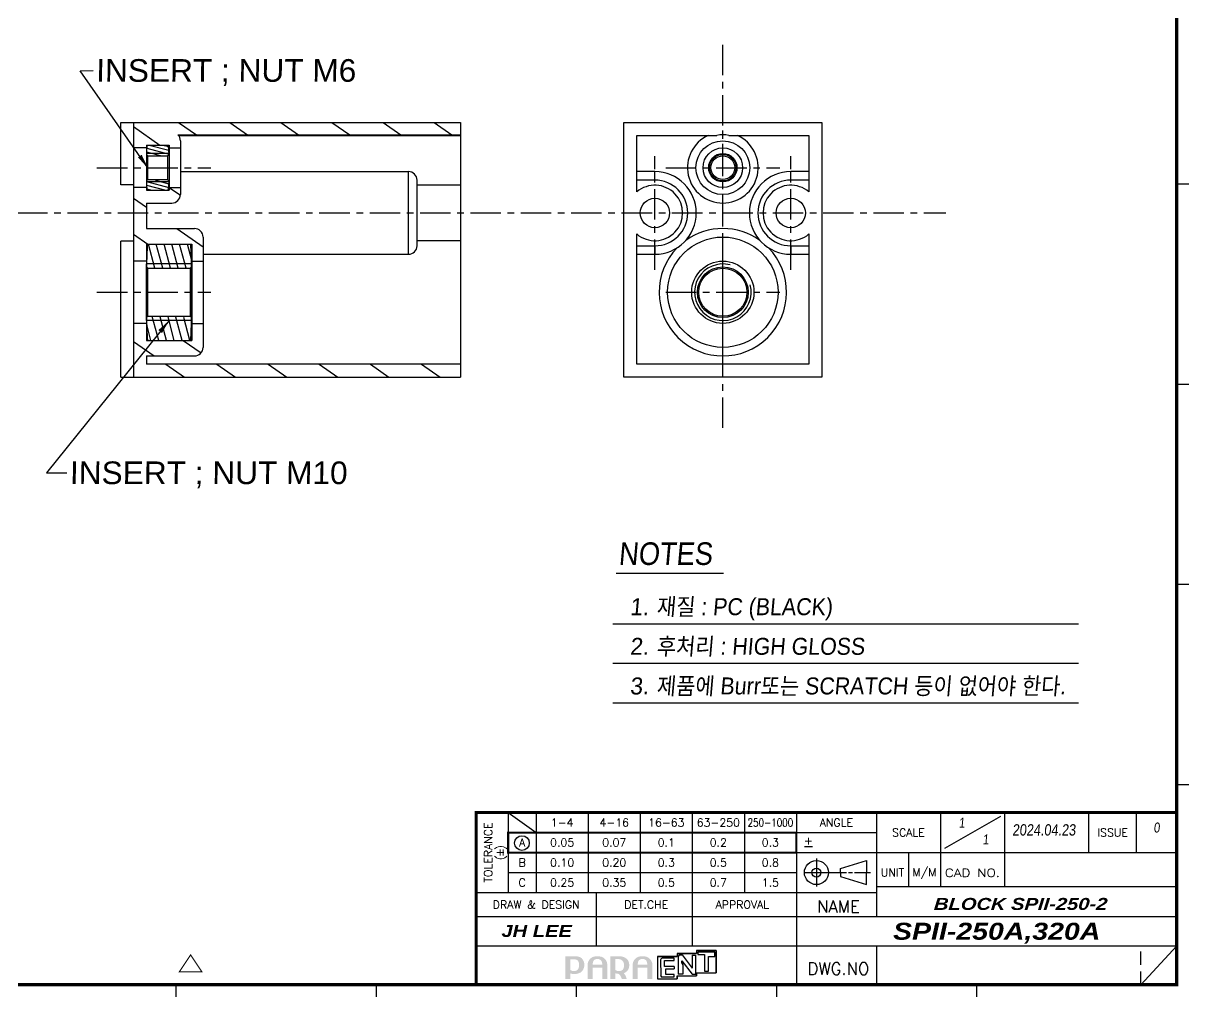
# Model space of a CAD drawing. Extents: x -425 to 6552, y -3049 to 3105.
# Drawn here: x 2412.5 to 2618.3, y -1910.1 to -1738.2 of the extents above; entities that cross this region are included whole.
import ezdxf
from ezdxf.enums import TextEntityAlignment as Align

# ---------------------------------------------------------------- set-up
doc = ezdxf.new("R2010")
doc.units = 0
doc.linetypes.add('CENTER', pattern=[17.8, 10.75, -2.35, 2.35, -2.35])
doc.linetypes.add('HIDDEN', pattern=[3.525, 2.35, -1.175])
doc.layers.get('0').update_dxf_attribs({"linetype": 'CONTINUOUS'})
for name, color, linetype in [('2', 2, 'CONTINUOUS'), ('3', 112, 'CENTER'), ('DIM', 1, 'CONTINUOUS')]:
    doc.layers.add(name, color=color, linetype=linetype)
doc.styles.add('A', font='GOTHIC.TTF')
doc.styles.add('HANGUL1', font='arial.ttf', dxfattribs={"width": 0.8, "oblique": 5, "height": 2.5})
doc.styles.add('N', font='arialbi.ttf', dxfattribs={"width": 0.8, "oblique": 5})
doc.styles.add('OMI-1', font='arial.ttf', dxfattribs={"oblique": 1})
doc.styles.add('SIM', font='simplex')
doc.dimstyles.new('1', dxfattribs={"dimtxt": 4, "dimasz": 2.5, "dimexe": 0.8, "dimexo": 0.3, "dimgap": 0.5, "dimtad": 1, "dimtoh": 1, "dimdec": 1, "dimzin": 0, "dimtxsty": 'OMI-1', "dimcen": 0, "dimclrd": 256, "dimclre": 256, "dimclrt": 256, "dimazin": 3, "dimtfac": 0.8, "dimtdec": 1, "dimtix": 1, "dimtmove": 0, "dimatfit": 3, "dimtolj": 1, "dimtzin": 0})

# ---------------------------------------------------------------- blocks, each defined once
blk = doc.blocks.new('L1')
at = {"const_width": 0.3}
blk.add_lwpolyline([(0, 10), (0, 5), (72, 5), (72, 10), (0, 10)], dxfattribs=at)
blk.add_circle((3.44, 7.38), 1.84)

msp = doc.modelspace()

# ---------------------------------------------------------------- hatches: boundary and pattern name
at = {"linetype": 'CONTINUOUS'}
h = msp.add_hatch(dxfattribs=at)
h.set_pattern_fill('ANSI31', color=2, angle=80, style=0, pattern_type=2)
h.set_pattern_definition([(325, (2434.1974, -1770.7237), (2.9714, 4.2436), [])])
edge = h.paths.add_edge_path()
edge.add_line((2489.7, -1800.72), (2489.7, -1798.42))
edge.add_line((2489.7, -1798.42), (2434.2, -1798.42))
edge.add_line((2434.2, -1796.97), (2434.2, -1798.42))
edge.add_line((2434.2, -1796.97), (2442.7, -1796.97))
edge.add_arc((2442.7, -1795.47), 1.5, 270, 360, ccw=False)
edge.add_line((2444.2, -1791.22), (2444.2, -1795.47))
edge.add_line((2442.2, -1791.22), (2444.2, -1791.22))
edge.add_line((2442.2, -1791.22), (2442.2, -1794.22))
edge.add_line((2434.2, -1794.22), (2442.2, -1794.22))
edge.add_line((2434.2, -1791.22), (2434.2, -1794.22))
edge.add_line((2434.2, -1791.22), (2431.9, -1791.22))
edge.add_line((2431.9, -1800.72), (2431.9, -1791.22))
edge.add_line((2489.7, -1800.72), (2431.9, -1800.72))
edge = h.paths.add_edge_path()
edge.add_line((2489.7, -1757.92), (2489.7, -1755.72))
edge.add_line((2489.7, -1755.72), (2431.9, -1755.72))
edge.add_line((2431.9, -1760.22), (2431.9, -1755.72))
edge.add_line((2434.2, -1760.22), (2431.9, -1760.22))
edge.add_line((2434.2, -1759.72), (2434.2, -1760.22))
edge.add_line((2434.2, -1759.72), (2438.2, -1759.72))
edge.add_line((2438.2, -1759.72), (2438.2, -1760.22))
edge.add_line((2438.2, -1760.22), (2440.2, -1760.22))
edge.add_line((2440.2, -1758.97), (2440.2, -1760.22))
edge.add_arc((2438.7, -1758.97), 1.5, 360, 44.427, ccw=False)
edge.add_line((2439.77, -1757.92), (2489.7, -1757.92))
edge = h.paths.add_edge_path()
edge.add_line((2431.9, -1780.22), (2431.9, -1767.22))
edge.add_line((2434.2, -1780.22), (2431.9, -1780.22))
edge.add_line((2434.2, -1777.22), (2434.2, -1780.22))
edge.add_line((2434.2, -1777.22), (2442.2, -1777.22))
edge.add_line((2442.2, -1777.22), (2442.2, -1780.22))
edge.add_line((2442.2, -1780.22), (2444.2, -1780.22))
edge.add_line((2444.2, -1775.97), (2444.2, -1780.22))
edge.add_arc((2442.7, -1775.97), 1.5, 360, 90, ccw=False)
edge.add_line((2434.2, -1774.47), (2442.7, -1774.47))
edge.add_line((2434.2, -1769.97), (2434.2, -1774.47))
edge.add_line((2434.2, -1769.97), (2438.7, -1769.97))
edge.add_arc((2438.7, -1768.47), 1.5, 270, 0, ccw=False)
edge.add_line((2440.2, -1767.22), (2440.2, -1768.47))
edge.add_line((2438.2, -1767.22), (2440.2, -1767.22))
edge.add_line((2438.2, -1767.22), (2438.2, -1767.72))
edge.add_line((2434.2, -1767.72), (2438.2, -1767.72))
edge.add_line((2434.2, -1767.22), (2434.2, -1767.72))
edge.add_line((2434.2, -1767.22), (2431.9, -1767.22))
h = msp.add_hatch(dxfattribs=at)
h.set_pattern_fill('ANSI31', color=2, angle=240, style=0, pattern_type=2)
h.set_pattern_definition([(165, (2434.1974, -1770.7237), (-0.163716, -0.610997), [])])
edge = h.paths.add_edge_path()
edge.add_line((2434.2, -1761.22), (2434.2, -1761.37))
edge.add_line((2434.45, -1761.62), (2434.2, -1761.37))
edge.add_line((2434.45, -1761.62), (2437.95, -1761.62))
edge.add_line((2437.95, -1761.62), (2438.2, -1761.37))
edge.add_line((2438.2, -1761.22), (2438.2, -1761.37))
edge.add_arc((2429.09, -1761.22), 9.1, 0, 9.4838, ccw=False)
edge.add_line((2434.32, -1759.72), (2438.07, -1759.72))
edge.add_arc((2443.3, -1761.22), 9.1, 170.5162, 180, ccw=False)
edge = h.paths.add_edge_path()
edge.add_line((2434.2, -1766.07), (2434.2, -1766.22))
edge.add_arc((2443.3, -1766.22), 9.1, 180, 189.4838, ccw=False)
edge.add_line((2434.32, -1767.72), (2438.07, -1767.72))
edge.add_arc((2429.09, -1766.22), 9.1, 350.5162, 360, ccw=False)
edge.add_line((2438.2, -1766.07), (2438.2, -1766.22))
edge.add_line((2437.95, -1765.82), (2438.2, -1766.07))
edge.add_line((2434.45, -1765.82), (2437.95, -1765.82))
edge.add_line((2434.45, -1765.82), (2434.2, -1766.07))
h = msp.add_hatch(dxfattribs=at)
h.set_pattern_fill('ANSI31', color=2, angle=120, style=0, pattern_type=2)
h.set_pattern_definition([(285, (2434.1974, -1770.7237), (1.282394, 0.343616), [])])
edge = h.paths.add_edge_path()
edge.add_line((2434.37, -1777.22), (2442.03, -1777.22))
edge.add_arc((2541.34, -1783.22), 107.14, 176.7897, 178.9402, ccw=False)
edge.add_line((2434.45, -1781.47), (2434.22, -1781.24))
edge.add_line((2434.45, -1781.47), (2441.95, -1781.47))
edge.add_line((2441.95, -1781.47), (2442.18, -1781.24))
edge.add_arc((2335.06, -1783.22), 107.14, 1.0598, 3.2103, ccw=False)
edge = h.paths.add_edge_path()
edge.add_line((2434.37, -1794.22), (2442.03, -1794.22))
edge.add_arc((2335.06, -1788.22), 107.14, 356.7897, 358.9402, ccw=False)
edge.add_line((2441.95, -1789.97), (2442.18, -1790.21))
edge.add_line((2434.45, -1789.97), (2441.95, -1789.97))
edge.add_line((2434.45, -1789.97), (2434.22, -1790.21))
edge.add_arc((2541.34, -1788.22), 107.14, 181.0598, 183.2103, ccw=False)
h = msp.add_hatch(color=256)
edge = h.paths.add_edge_path()
edge.add_spline(control_points=[(2510.42, -1905.33), (2510.27, -1905.5), (2510.05, -1905.61), (2509.71, -1905.61), (2509.63, -1905.61), (2509.52, -1905.6), (2509.37, -1905.57), (2509.22, -1905.54), (2509.15, -1905.46), (2509.11, -1905.43), (2509.11, -1905.37), (2509.11, -1903.64), (2509.11, -1903.54), (2509.21, -1903.54), (2509.75, -1903.54), (2509.75, -1903.54), (2510.06, -1903.54), (2510.27, -1903.63), (2510.42, -1903.8), (2510.58, -1903.98), (2510.63, -1904.27), (2510.63, -1904.53), (2510.63, -1904.8), (2510.58, -1905.16), (2510.42, -1905.33)], knot_values=[0, 0, 0, 0, 1, 1, 1, 2, 2, 2, 3, 3, 3, 4, 4, 4, 5, 5, 5, 6, 6, 6, 7, 7, 7, 8, 8, 8, 8], degree=3, periodic=0)
edge = h.paths.add_edge_path(flags=16)
edge.add_spline(control_points=[(2509.78, -1903), (2509.78, -1903), (2508.31, -1903), (2508.31, -1903), (2508.31, -1903), (2508.17, -1903), (2508.17, -1903), (2508.17, -1903), (2508.17, -1907), (2508.17, -1907), (2508.17, -1907), (2509.11, -1907), (2509.11, -1907), (2509.11, -1907), (2509.11, -1906.16), (2509.11, -1906.03), (2509.2, -1906.06), (2509.32, -1906.13), (2509.75, -1906.14), (2510.2, -1906.15), (2510.86, -1906), (2511.14, -1905.65), (2511.42, -1905.31), (2511.56, -1904.94), (2511.56, -1904.54), (2511.56, -1904.07), (2511.4, -1903.68), (2511.09, -1903.36), (2510.78, -1903.05), (2510.33, -1903), (2509.78, -1903)], knot_values=[0, 0, 0, 0, 1, 1, 1, 2, 2, 2, 3, 3, 3, 4, 4, 4, 5, 5, 5, 6, 6, 6, 7, 7, 7, 8, 8, 8, 9, 9, 9, 10, 10, 10, 10], degree=3, periodic=0)
h = msp.add_hatch(color=256)
edge = h.paths.add_edge_path()
edge.add_spline(control_points=[(2514.73, -1904.51), (2514.62, -1904.51), (2513.03, -1904.51), (2513.02, -1904.51), (2513.02, -1904.51), (2513.02, -1904.5), (2513.02, -1904.5), (2513.02, -1904.28), (2513.08, -1903.9), (2513.22, -1903.74), (2513.34, -1903.6), (2513.57, -1903.48), (2513.86, -1903.48), (2514.15, -1903.48), (2514.36, -1903.57), (2514.5, -1903.72), (2514.65, -1903.86), (2514.73, -1904.28), (2514.73, -1904.5), (2514.73, -1904.5), (2514.73, -1904.51), (2514.73, -1904.51)], knot_values=[0, 0, 0, 0, 1, 1, 1, 2, 2, 2, 3, 3, 3, 4, 4, 4, 5, 5, 5, 6, 6, 6, 7, 7, 7, 7], degree=3, periodic=0)
edge = h.paths.add_edge_path(flags=16)
edge.add_spline(control_points=[(2513.86, -1903), (2513.23, -1903), (2512.82, -1903.16), (2512.55, -1903.48), (2512.28, -1903.8), (2512.15, -1904.07), (2512.15, -1904.44), (2512.15, -1904.44), (2512.15, -1907), (2512.15, -1907), (2512.15, -1907), (2513.02, -1907), (2513.02, -1907), (2513.02, -1907), (2513.02, -1905.8), (2513.02, -1905.02), (2513.03, -1905.02), (2514.62, -1905.02), (2514.73, -1905.02), (2514.73, -1905.12), (2514.73, -1907), (2514.73, -1907), (2514.73, -1907), (2515.6, -1907), (2515.6, -1907), (2515.6, -1907), (2515.6, -1904.44), (2515.6, -1904.44), (2515.6, -1904.07), (2515.47, -1903.8), (2515.2, -1903.48), (2514.93, -1903.16), (2514.5, -1903), (2513.86, -1903)], knot_values=[0, 0, 0, 0, 1, 1, 1, 2, 2, 2, 3, 3, 3, 4, 4, 4, 5, 5, 5, 6, 6, 6, 7, 7, 7, 8, 8, 8, 9, 9, 9, 10, 10, 10, 11, 11, 11, 11], degree=3, periodic=0)
h = msp.add_hatch(color=256)
edge = h.paths.add_edge_path()
edge.add_spline(control_points=[(2518.34, -1905.37), (2518.15, -1905.54), (2517.93, -1905.63), (2517.62, -1905.63), (2517.54, -1905.63), (2517.43, -1905.61), (2517.32, -1905.58), (2517.23, -1905.54), (2517.04, -1905.44), (2517.01, -1905.42), (2517.01, -1905.36), (2517.01, -1903.61), (2517.01, -1903.51), (2517.11, -1903.51), (2517.71, -1903.51), (2517.71, -1903.51), (2517.98, -1903.51), (2518.15, -1903.65), (2518.32, -1903.83), (2518.5, -1904.01), (2518.58, -1904.31), (2518.58, -1904.55), (2518.58, -1904.82), (2518.52, -1905.2), (2518.34, -1905.37)], knot_values=[0, 0, 0, 0, 1, 1, 1, 2, 2, 2, 3, 3, 3, 4, 4, 4, 5, 5, 5, 6, 6, 6, 7, 7, 7, 8, 8, 8, 8], degree=3, periodic=0)
edge = h.paths.add_edge_path(flags=16)
edge.add_spline(control_points=[(2517.73, -1903), (2517.73, -1903), (2516.27, -1903), (2516.27, -1903), (2516.27, -1903), (2516.13, -1903), (2516.13, -1903), (2516.13, -1903), (2516.13, -1907), (2516.13, -1907), (2516.13, -1907), (2517.01, -1907), (2517.01, -1907), (2517.01, -1907), (2517.01, -1906.13), (2517.01, -1906), (2517.11, -1906.03), (2517.2, -1906.05), (2517.29, -1906.07), (2517.29, -1906.07), (2517.56, -1906.11), (2517.63, -1906.11), (2517.78, -1906.21), (2517.9, -1906.41), (2517.98, -1906.55), (2518.08, -1906.69), (2518.18, -1907), (2518.18, -1907), (2518.18, -1907), (2519.03, -1907), (2519.03, -1907), (2519.03, -1907), (2518.91, -1906.53), (2518.8, -1906.34), (2518.72, -1906.23), (2518.62, -1906.12), (2518.5, -1906.01), (2518.76, -1905.9), (2519, -1905.74), (2519.17, -1905.54), (2519.4, -1905.26), (2519.49, -1904.93), (2519.49, -1904.56), (2519.49, -1904.06), (2519.36, -1903.76), (2519.03, -1903.45), (2518.71, -1903.15), (2518.27, -1903), (2517.73, -1903)], knot_values=[0, 0, 0, 0, 1, 1, 1, 2, 2, 2, 3, 3, 3, 4, 4, 4, 5, 5, 5, 6, 6, 6, 7, 7, 7, 8, 8, 8, 9, 9, 9, 10, 10, 10, 11, 11, 11, 12, 12, 12, 13, 13, 13, 14, 14, 14, 15, 15, 15, 16, 16, 16, 16], degree=3, periodic=0)
h = msp.add_hatch(color=256)
edge = h.paths.add_edge_path()
edge.add_spline(control_points=[(2522.68, -1904.51), (2522.58, -1904.51), (2520.99, -1904.51), (2520.98, -1904.51), (2520.98, -1904.51), (2520.98, -1904.5), (2520.98, -1904.5), (2520.98, -1904.28), (2521.04, -1903.9), (2521.17, -1903.74), (2521.3, -1903.6), (2521.52, -1903.48), (2521.82, -1903.48), (2522.11, -1903.48), (2522.31, -1903.57), (2522.46, -1903.72), (2522.6, -1903.86), (2522.68, -1904.28), (2522.68, -1904.5), (2522.68, -1904.5), (2522.68, -1904.51), (2522.68, -1904.51)], knot_values=[0, 0, 0, 0, 1, 1, 1, 2, 2, 2, 3, 3, 3, 4, 4, 4, 5, 5, 5, 6, 6, 6, 7, 7, 7, 7], degree=3, periodic=0)
edge = h.paths.add_edge_path(flags=16)
edge.add_spline(control_points=[(2521.82, -1903), (2521.18, -1903), (2520.78, -1903.16), (2520.51, -1903.48), (2520.24, -1903.8), (2520.1, -1904.07), (2520.1, -1904.44), (2520.1, -1904.44), (2520.1, -1907), (2520.1, -1907), (2520.1, -1907), (2520.98, -1907), (2520.98, -1907), (2520.98, -1907), (2520.98, -1905.8), (2520.98, -1905.02), (2520.99, -1905.02), (2522.58, -1905.02), (2522.68, -1905.02), (2522.68, -1905.12), (2522.68, -1907), (2522.68, -1907), (2522.68, -1907), (2523.56, -1907), (2523.56, -1907), (2523.56, -1907), (2523.56, -1904.44), (2523.56, -1904.44), (2523.56, -1904.07), (2523.42, -1903.8), (2523.15, -1903.48), (2522.88, -1903.16), (2522.45, -1903), (2521.82, -1903)], knot_values=[0, 0, 0, 0, 1, 1, 1, 2, 2, 2, 3, 3, 3, 4, 4, 4, 5, 5, 5, 6, 6, 6, 7, 7, 7, 8, 8, 8, 9, 9, 9, 10, 10, 10, 11, 11, 11, 11], degree=3, periodic=0)

# ---------------------------------------------------------------- linework, layer by layer
at = {"color": 7, "linetype": 'CONTINUOUS'}
for p, q in [((2429.7, -1766.72), (2429.7, -1755.72)), ((2429.7, -1755.72), (2489.7, -1755.72)), ((2431.9, -1755.72), (2431.9, -1800.72)), ((2489.7, -1755.72), (2489.7, -1800.72)), ((2518.52, -1755.72), (2553.52, -1755.72)), ((2518.52, -1800.72), (2518.52, -1755.72)), ((2553.52, -1755.72), (2553.52, -1800.72)), ((2439.77, -1757.92), (2489.7, -1757.92)), ((2439.86, -1758.02), (2489.7, -1758.02)), ((2520.82, -1758.02), (2534.95, -1758.02)), ((2520.82, -1768.01), (2520.82, -1758.02)), ((2537.09, -1758.02), (2551.22, -1758.02)), ((2551.22, -1758.02), (2551.22, -1768.01)), ((2434.2, -1759.72), (2434.2, -1761.16)), ((2434.2, -1759.8), (2434.31, -1759.8)), ((2438.08, -1759.8), (2438.2, -1759.8)), ((2438.2, -1759.72), (2438.2, -1761.16)), ((2440.2, -1758.97), (2440.2, -1768.47)), ((2434.2, -1760.22), (2431.9, -1760.22)), ((2438.2, -1760.22), (2440.2, -1760.22)), ((2434.2, -1766.29), (2434.2, -1767.72)), ((2438.2, -1766.29), (2438.2, -1767.72)), ((2440.2, -1764.42), (2480.5, -1764.42)), ((2480.5, -1779.02), (2480.5, -1764.42)), ((2482, -1777.52), (2482, -1765.92)), ((2524.02, -1764.42), (2520.82, -1764.42)), ((2524.02, -1765.92), (2520.82, -1765.92)), ((2524.02, -1765.92), (2524.02, -1764.42)), ((2551.22, -1764.42), (2548.02, -1764.42)), ((2548.02, -1765.92), (2548.02, -1764.42)), ((2551.22, -1765.92), (2548.02, -1765.92)), ((2431.9, -1766.72), (2429.7, -1766.72)), ((2434.2, -1767.22), (2431.9, -1767.22)), ((2434.2, -1767.65), (2434.31, -1767.65)), ((2434.32, -1767.72), (2438.07, -1767.72)), ((2438.08, -1767.65), (2438.2, -1767.65)), ((2438.2, -1767.22), (2440.2, -1767.22)), ((2489.7, -1766.82), (2482, -1766.82)), ((2434.2, -1769.97), (2434.2, -1774.47)), ((2434.2, -1769.97), (2438.7, -1769.97)), ((2434.2, -1774.47), (2442.7, -1774.47)), ((2444.2, -1775.97), (2444.2, -1795.47)), ((2520.82, -1798.42), (2520.82, -1775.43)), ((2551.22, -1775.43), (2551.22, -1798.42)), ((2429.7, -1800.72), (2429.7, -1776.72)), ((2431.9, -1776.72), (2429.7, -1776.72)), ((2434.2, -1777.3), (2434.37, -1777.3)), ((2442.03, -1777.3), (2442.2, -1777.3)), ((2489.7, -1776.62), (2482, -1776.62)), ((2520.82, -1777.52), (2524.02, -1777.52)), ((2524.02, -1777.52), (2524.02, -1779.02)), ((2548.02, -1777.52), (2548.02, -1779.02)), ((2548.02, -1777.52), (2551.22, -1777.52)), ((2434.2, -1780.22), (2431.9, -1780.22)), ((2442.2, -1780.22), (2444.2, -1780.22)), ((2444.2, -1779.02), (2480.5, -1779.02)), ((2520.82, -1779.02), (2524.02, -1779.02)), ((2548.02, -1779.02), (2551.22, -1779.02)), ((2434.2, -1785.72), (2434.22, -1785.72)), ((2442.18, -1785.72), (2442.2, -1785.72)), ((2434.2, -1791.22), (2431.9, -1791.22)), ((2442.2, -1791.22), (2444.2, -1791.22)), ((2434.2, -1794.15), (2434.37, -1794.15)), ((2442.03, -1794.15), (2442.2, -1794.15)), ((2434.2, -1796.97), (2434.2, -1798.42)), ((2434.2, -1796.97), (2442.7, -1796.97)), ((2489.7, -1798.42), (2434.2, -1798.42)), ((2551.22, -1798.42), (2520.82, -1798.42)), ((2429.7, -1800.72), (2489.7, -1800.72)), ((2553.52, -1800.72), (2518.52, -1800.72))]:
    msp.add_line(p, q, dxfattribs=at)
at = {"color": 4}
for p, q in [((2434.2, -1759.72), (2438.2, -1759.72)), ((2434.32, -1759.72), (2438.07, -1759.72)), ((2434.2, -1761.22), (2434.2, -1766.22)), ((2438.2, -1761.22), (2434.2, -1761.22)), ((2434.45, -1761.62), (2434.2, -1761.37)), ((2434.45, -1765.82), (2434.45, -1761.62)), ((2434.45, -1761.62), (2437.95, -1761.62)), ((2437.95, -1761.62), (2438.2, -1761.37)), ((2437.95, -1761.62), (2437.95, -1765.82)), ((2438.2, -1761.22), (2438.2, -1766.22)), ((2434.45, -1765.82), (2434.2, -1766.07)), ((2438.2, -1766.22), (2434.2, -1766.22)), ((2434.45, -1765.82), (2437.95, -1765.82)), ((2437.95, -1765.82), (2438.2, -1766.07)), ((2434.2, -1767.72), (2438.2, -1767.72)), ((2434.2, -1777.22), (2434.2, -1794.22)), ((2434.2, -1777.22), (2442.2, -1777.22)), ((2434.37, -1777.22), (2442.03, -1777.22)), ((2442.2, -1777.22), (2442.2, -1794.22)), ((2434.2, -1790.72), (2434.2, -1780.72)), ((2442.2, -1780.72), (2434.2, -1780.72)), ((2434.22, -1781.24), (2434.22, -1790.21)), ((2434.45, -1781.47), (2434.22, -1781.24)), ((2434.45, -1789.97), (2434.45, -1781.47)), ((2434.45, -1781.47), (2441.95, -1781.47)), ((2441.95, -1781.47), (2442.18, -1781.24)), ((2441.95, -1781.47), (2441.95, -1789.97)), ((2442.18, -1790.21), (2442.18, -1781.24)), ((2442.2, -1790.72), (2442.2, -1780.72)), ((2442.2, -1790.72), (2434.2, -1790.72)), ((2434.45, -1789.97), (2434.22, -1790.21)), ((2434.45, -1789.97), (2441.95, -1789.97)), ((2441.95, -1789.97), (2442.18, -1790.21)), ((2434.2, -1794.22), (2442.2, -1794.22)), ((2434.37, -1794.22), (2442.03, -1794.22))]:
    msp.add_line(p, q, dxfattribs=at)
for p, q in [((2616.19, -1766.59), (2618.31, -1766.59)), ((2616.19, -1801.95), (2618.31, -1801.95)), ((2616.19, -1837.3), (2618.31, -1837.3)), ((2516.56, -1844.26), (2598.83, -1844.26)), ((2516.56, -1851.26), (2598.83, -1851.26)), ((2516.56, -1858.26), (2598.83, -1858.26)), ((2616.19, -1872.66), (2618.31, -1872.66)), ((2498.1, -1877.61), (2503.05, -1881.15)), ((2498.1, -1877.61), (2498.1, -1891.75)), ((2503.05, -1877.61), (2503.05, -1891.75)), ((2512.24, -1877.61), (2512.24, -1891.75)), ((2521.43, -1877.61), (2521.43, -1891.75)), ((2530.63, -1877.61), (2530.63, -1901.15)), ((2539.82, -1877.61), (2539.82, -1891.75)), ((2549.01, -1877.61), (2549.01, -1908.02)), ((2563.16, -1877.61), (2563.16, -1896)), ((2574.47, -1877.61), (2574.47, -1890.65)), ((2585.08, -1878.32), (2575.18, -1883.98)), ((2585.78, -1877.61), (2585.78, -1890.65)), ((2600.63, -1877.61), (2600.63, -1884.68)), ((2609.12, -1884.68), (2609.12, -1877.61)), ((2498.1, -1881.15), (2563.16, -1881.15)), ((2550.43, -1883.62), (2551.84, -1883.62)), ((2498.1, -1884.68), (2616.19, -1884.68)), ((2568.81, -1884.68), (2568.81, -1890.65)), ((2552.55, -1885.74), (2552.55, -1890.69)), ((2556.79, -1887.51), (2561.39, -1886.1)), ((2556.79, -1888.22), (2556.79, -1887.51)), ((2561.39, -1886.1), (2561.39, -1888.22)), ((2498.1, -1888.22), (2549.01, -1888.22)), ((2550.43, -1888.22), (2557.85, -1888.22)), ((2556.79, -1888.22), (2556.79, -1888.93)), ((2556.79, -1888.93), (2561.39, -1890.34)), ((2558.21, -1888.22), (2558.91, -1888.22)), ((2559.27, -1888.22), (2562.09, -1888.22)), ((2561.39, -1890.34), (2561.39, -1888.22)), ((2492.44, -1891.75), (2563.16, -1891.75)), ((2513.66, -1891.75), (2513.66, -1901.15)), ((2563.16, -1890.65), (2616.19, -1890.65)), ((2492.44, -1896), (2549.01, -1896)), ((2549.01, -1896), (2616.19, -1896)), ((2492.44, -1901.15), (2616.19, -1901.15)), ((2534.84, -1901.96), (2531.39, -1901.96)), ((2531.39, -1901.96), (2531.39, -1902.49)), ((2534.84, -1905.94), (2534.84, -1901.96)), ((2563.16, -1901.15), (2563.16, -1908.02)), ((2609.83, -1908.02), (2616.19, -1901.15)), ((2527.94, -1903.02), (2524.5, -1903.02)), ((2524.5, -1903.02), (2524.5, -1907)), ((2525.03, -1903.63), (2525.04, -1906.38)), ((2527.4, -1903.35), (2525.31, -1903.35)), ((2525.7, -1904.8), (2525.7, -1903.77)), ((2525.7, -1903.77), (2527.4, -1903.77)), ((2527.4, -1903.77), (2527.4, -1903.35)), ((2531.39, -1902.49), (2527.94, -1902.49)), ((2527.94, -1902.49), (2527.94, -1903.02)), ((2528.14, -1903.04), (2528.14, -1906.15)), ((2528.42, -1902.75), (2528.83, -1902.75)), ((2528.75, -1903.8), (2530.58, -1906.16)), ((2528.75, -1904.24), (2528.75, -1903.8)), ((2528.83, -1902.75), (2530.59, -1905.09)), ((2530.59, -1902.8), (2531.19, -1902.8)), ((2530.59, -1902.8), (2530.59, -1905.09)), ((2531.19, -1902.8), (2531.19, -1906.15)), ((2534.63, -1902.25), (2531.6, -1902.26)), ((2531.6, -1902.26), (2531.6, -1902.68)), ((2531.6, -1902.68), (2532.76, -1902.68)), ((2532.76, -1902.68), (2532.76, -1905.64)), ((2533.46, -1905.64), (2533.46, -1903.07)), ((2533.46, -1903.07), (2534.63, -1903.07)), ((2534.63, -1903.07), (2534.63, -1902.25)), ((2527.4, -1904.8), (2525.7, -1904.8)), ((2525.98, -1906.24), (2525.98, -1905.22)), ((2525.98, -1905.22), (2527.4, -1905.22)), ((2527.4, -1906.24), (2525.98, -1906.24)), ((2527.4, -1904.8), (2527.4, -1905.22)), ((2527.4, -1906.66), (2527.4, -1906.24)), ((2528.97, -1906.15), (2528.14, -1906.15)), ((2528.75, -1904.24), (2528.97, -1904.5)), ((2528.97, -1904.5), (2528.97, -1906.15)), ((2530.58, -1906.16), (2531.19, -1906.15)), ((2531.39, -1906.47), (2531.39, -1905.94)), ((2531.39, -1905.94), (2534.84, -1905.94)), ((2532.76, -1905.64), (2533.46, -1905.64)), ((2439.41, -1908.02), (2439.41, -1910.14)), ((2474.76, -1908.02), (2474.76, -1910.14)), ((2510.12, -1908.02), (2510.12, -1910.14)), ((2524.5, -1907), (2527.94, -1907)), ((2525.32, -1906.66), (2527.4, -1906.66)), ((2527.94, -1907), (2527.94, -1906.47)), ((2527.94, -1906.47), (2531.39, -1906.47)), ((2545.48, -1908.02), (2545.48, -1910.14)), ((2580.83, -1908.02), (2580.83, -1910.14))]:
    msp.add_line(p, q)
at = {"color": 3}
for p, q in [((2531.39, -1901.96), (2531.39, -1902.49)), ((2531.39, -1901.96), (2534.84, -1901.96)), ((2534.84, -1901.96), (2534.84, -1905.94)), ((2524.5, -1903.02), (2524.5, -1907)), ((2524.5, -1903.02), (2527.94, -1903.02)), ((2527.94, -1902.49), (2527.94, -1903.02)), ((2527.94, -1902.49), (2531.39, -1902.49)), ((2531.39, -1905.94), (2531.39, -1906.47)), ((2531.39, -1905.94), (2534.84, -1905.94)), ((2524.5, -1907), (2527.94, -1907)), ((2527.94, -1906.47), (2527.94, -1907)), ((2527.94, -1906.47), (2531.39, -1906.47))]:
    msp.add_line(p, q, dxfattribs=at)
at = {"linetype": 'HIDDEN'}
msp.add_line((2609.83, -1908.02), (2609.83, -1901.15), dxfattribs=at)
for points, const_width in [([(2616.19, -1639.3), (2227.26, -1639.3), (2227.26, -1908.02), (2616.19, -1908.02)], 0.566), ([(2442, -1902.76), (2444, -1905.76), (2440, -1905.76)], 0.2)]:
    msp.add_lwpolyline(points, close=True, dxfattribs=dict(const_width=const_width))
for points, const_width in [([(2616.19, -1877.61), (2492.44, -1877.61), (2492.44, -1908.02)], 0.566), ([(2498.1, -1881.15), (2498.1, -1884.68), (2549.01, -1884.68), (2549.01, -1881.15), (2498.1, -1881.15)], 0.354)]:
    msp.add_lwpolyline(points, dxfattribs=dict(const_width=const_width))
at = {"color": 7, "linetype": 'CONTINUOUS'}
for centre, radius in [((2536.02, -1763.72), 4.75), ((2536.02, -1763.72), 3.5), ((2524.02, -1771.72), 2.6), ((2548.02, -1771.72), 2.6), ((2536.02, -1785.72), 9.75), ((2536.02, -1785.72), 5.5)]:
    msp.add_circle(centre, radius, dxfattribs=at)
at = {"color": 4, "linetype": 'CONTINUOUS'}
for centre, radius in [((2536.02, -1763.72), 2.5), ((2536.02, -1763.72), 2.35), ((2536.02, -1763.72), 2.1), ((2536.02, -1785.72), 4.48), ((2536.02, -1785.72), 4.25)]:
    msp.add_circle(centre, radius, dxfattribs=at)
for radius in [2.12, 0.791]:
    msp.add_circle((2552.55, -1888.22), radius)
at = {"color": 7, "linetype": 'CONTINUOUS'}
for centre, radius, start, end in [((2438.7, -1758.97), 1.5, 360, 44.427), ((2536.02, -1763.72), 6.25, 114.2168, 65.7832), ((2536.02, -1763.72), 5.8, 79.3451, 100.6549), ((2480.5, -1765.92), 1.5, 0, 90), ((2524.02, -1771.72), 7.3, 270, 90), ((2524.02, -1771.72), 5.8, 270, 90), ((2548.02, -1771.72), 7.3, 90, 270), ((2548.02, -1771.72), 5.8, 90, 270), ((2524.02, -1771.72), 4.9, 229.2272, 130.7728), ((2548.02, -1771.72), 4.9, 49.2272, 310.7728), ((2438.7, -1768.47), 1.5, 270, 0), ((2442.7, -1775.97), 1.5, 0, 90), ((2536.02, -1785.72), 11.25, 54.4433, 125.5567), ((2480.5, -1777.52), 1.5, 270, 0), ((2536.02, -1785.72), 11.25, 135.6459, 44.3541), ((2442.7, -1795.47), 1.5, 270, 0)]:
    msp.add_arc(centre, radius, start, end, dxfattribs=at)
at = {"color": 4}
for centre, radius, start, end in [((2443.3, -1761.22), 9.1, 170.5162, 180), ((2429.09, -1761.22), 9.1, 0, 9.4838), ((2443.3, -1766.22), 9.1, 180, 189.4838), ((2429.09, -1766.22), 9.1, 350.5162, 0), ((2541.34, -1783.22), 107.14, 176.7897, 178.9402), ((2335.06, -1783.22), 107.14, 1.0598, 3.2103), ((2541.34, -1788.22), 107.14, 181.0598, 183.2103), ((2335.06, -1788.22), 107.14, 356.7897, 358.9402)]:
    msp.add_arc(centre, radius, start, end, dxfattribs=at)
at = {"color": 4, "linetype": 'CONTINUOUS'}
msp.add_arc((2536.02, -1785.72), 5, 75, 15, dxfattribs=at)
for centre, start, end in [((2525.31, -1903.63), 89.9532, 180.0946), ((2528.43, -1903.04), 90.2374, 180), ((2525.32, -1906.38), 180.0946, 270.0249)]:
    msp.add_arc(centre, 0.283, start, end)
at = {"layer": '2'}
msp.add_lwpolyline([(2517.16, -1835.34), (2536.16, -1835.34)], dxfattribs=at)
at = {"layer": '3', "linetype": 'CENTER', "ltscale": 0.5}
for p, q in [((2536.02, -1809.69), (2536.02, -1741.07)), ((2536.02, -1773.79), (2536.02, -1753.66)), ((2524.02, -1781.79), (2524.02, -1761.66)), ((2548.02, -1781.79), (2548.02, -1761.66)), ((2425.46, -1763.72), (2445.58, -1763.72)), ((2525.96, -1763.72), (2546.08, -1763.72)), ((2251.14, -1771.72), (2575.43, -1771.72)), ((2536.02, -1795.79), (2536.02, -1775.66)), ((2425.46, -1785.72), (2445.58, -1785.72)), ((2525.96, -1785.72), (2546.08, -1785.72))]:
    msp.add_line(p, q, dxfattribs=at)

# ---------------------------------------------------------------- block references
at = {"xscale": 0.7071428571428572, "yscale": 0.7071428571428572, "zscale": 0.7071428571428572}
msp.add_blockref('L1', (2498.1, -1888.22), dxfattribs=at)

# ---------------------------------------------------------------- texts
at = {"oblique": 5}
for s, height, style, width, p in [('NOTES', 4, 'A', 0.9, (2517.56, -1833.89)), ('재질 : PC (BLACK)', 3, 'HANGUL1', 0.9, (2524.28, -1842.76)), ('후처리 : HIGH GLOSS', 3, 'HANGUL1', 0.9, (2524.28, -1849.76)), ('제품에 Burr또는 SCRATCH 등이 없어야 한다.', 3, 'HANGUL1', 0.9, (2524.28, -1856.76)), ('1', 1.77, 'OMI-1', 0.8, (2577.69, -1880.31)), ('1', 1.77, 'OMI-1', 0.8, (2581.9, -1883.26)), ('BLOCK SPII-250-2', 2.1214, 'N', 1.2, (2573.25, -1894.82))]:
    msp.add_text(s, height=height, dxfattribs=dict(at, style=style, width=width)).set_placement(p)
at = {"style": 'A', "oblique": 5}
for s, p in [('1.', (2519.59, -1842.76)), ('2.', (2519.59, -1849.76)), ('3.', (2519.59, -1856.76))]:
    msp.add_text(s, height=3, dxfattribs=at).set_placement(p)
at = {"style": 'SIM'}
for s, height, p in [('TOLERANCE', 1.414, (2495.27, -1884.68)), ('( )', 1.414, (2497.39, -1884.68)), ('-', 1.41, (2497.84, -1884.67))]:
    msp.add_text(s, height=height, rotation=90, dxfattribs=at).set_placement(p, align=Align.CENTER)
for s, height, p in [('1-4', 1.414, (2507.64, -1879.38)), ('4-16', 1.414, (2516.84, -1879.38)), ('16-63', 1.414, (2526.03, -1879.38)), ('63-250', 1.414, (2535.22, -1879.38)), ('ANGLE', 1.414, (2556.08, -1879.38)), ('SCALE', 1.414, (2568.81, -1881.15)), ('ISSUE', 1.414, (2604.88, -1881.15)), ('A', 1.41, (2500.57, -1882.91)), ('0.05', 1.414, (2507.64, -1882.91)), ('0.07', 1.414, (2516.84, -1882.91)), ('0.1', 1.414, (2526.03, -1882.91)), ('0.2', 1.414, (2535.22, -1882.91)), ('0.3', 1.414, (2544.42, -1882.91)), ('B', 1.41, (2500.57, -1886.45)), ('0.10', 1.414, (2507.64, -1886.45)), ('0.20', 1.414, (2516.84, -1886.45)), ('0.3', 1.414, (2526.03, -1886.45)), ('0.5', 1.414, (2535.22, -1886.45)), ('0.8', 1.414, (2544.42, -1886.45)), ('UNIT', 1.414, (2565.98, -1888.22)), ('M/M', 1.414, (2571.64, -1888.22)), ('C', 1.41, (2500.57, -1889.99)), ('0.25', 1.414, (2507.64, -1889.99)), ('0.35', 1.414, (2516.84, -1889.99)), ('0.5', 1.414, (2526.03, -1889.99)), ('0.7', 1.414, (2535.22, -1889.99)), ('1.5', 1.414, (2544.42, -1889.99)), ('DRAW & DESIGN', 1.4143, (2503.05, -1893.88)), ('DET.CHE', 1.414, (2522.49, -1893.88)), ('APPROVAL', 1.414, (2539.47, -1893.88)), ('NAME', 2.121, (2556.44, -1894.23)), ('DWG.NO', 2.121, (2556.44, -1905.19))]:
    msp.add_text(s, height=height, dxfattribs=at).set_placement(p, align=Align.MIDDLE)
at = {"style": 'SIM', "width": 0.8}
msp.add_text('250-1000', height=1.414, dxfattribs=at).set_placement((2544.42, -1879.38), align=Align.MIDDLE)
at = {"style": 'OMI-1', "oblique": 5, "width": 0.8}
for s, height, p in [('0', 1.77, (2612.66, -1881.15)), ('2024.04.23', 2, (2592.75, -1881.68))]:
    msp.add_text(s, height=height, dxfattribs=at).set_placement(p, align=Align.CENTER)
at = {"style": 'SIM'}
msp.add_text('+', height=1.41, dxfattribs=at).set_placement((2551.13, -1883.27), align=Align.CENTER)
msp.add_text('+', height=1.41, rotation=90, dxfattribs=at).set_placement((2496.61, -1884.67), align=Align.MIDDLE)
at = {"style": 'SIM', "width": 1.123032}
msp.add_text('CAD NO.', height=1.414, dxfattribs=at).set_placement((2575.24, -1888.97), (2585, -1888.97), align=Align.FIT)
at = {"style": 'N', "width": 1.2}
for s, height, p in [('JH LEE', 2.121, (2496.91, -1899.59)), ('SPII-250A,320A', 3, (2566.09, -1900.08))]:
    msp.add_text(s, height=height, dxfattribs=at).set_placement(p)
at = {"layer": 'DIM', "char_height": 4, "attachment_point": 1, "style": 'OMI-1'}
for s, insert in [('INSERT ; NUT M6', (2425.3, -1744.55)), ('INSERT ; NUT M10', (2420.66, -1815.61))]:
    msp.add_mtext(s, dxfattribs=dict(at, insert=insert))

# ---------------------------------------------------------------- leaders
at = {"layer": 'DIM', "annotation_type": 0, "has_hookline": 1, "hookline_direction": 0}
for points, text_width in [([(2434.45, -1763.72), (2422.52, -1746.64), (2424.8, -1746.55)], 45.76), ([(2438.2, -1790.72), (2416.57, -1817.61), (2420.16, -1817.61)], 48.86)]:
    msp.add_leader(points, dimstyle='1', override={"dimgap": 0.5, "dimtad": 0}, dxfattribs=dict(at, text_width=text_width))

doc.saveas('drawing.dxf')
